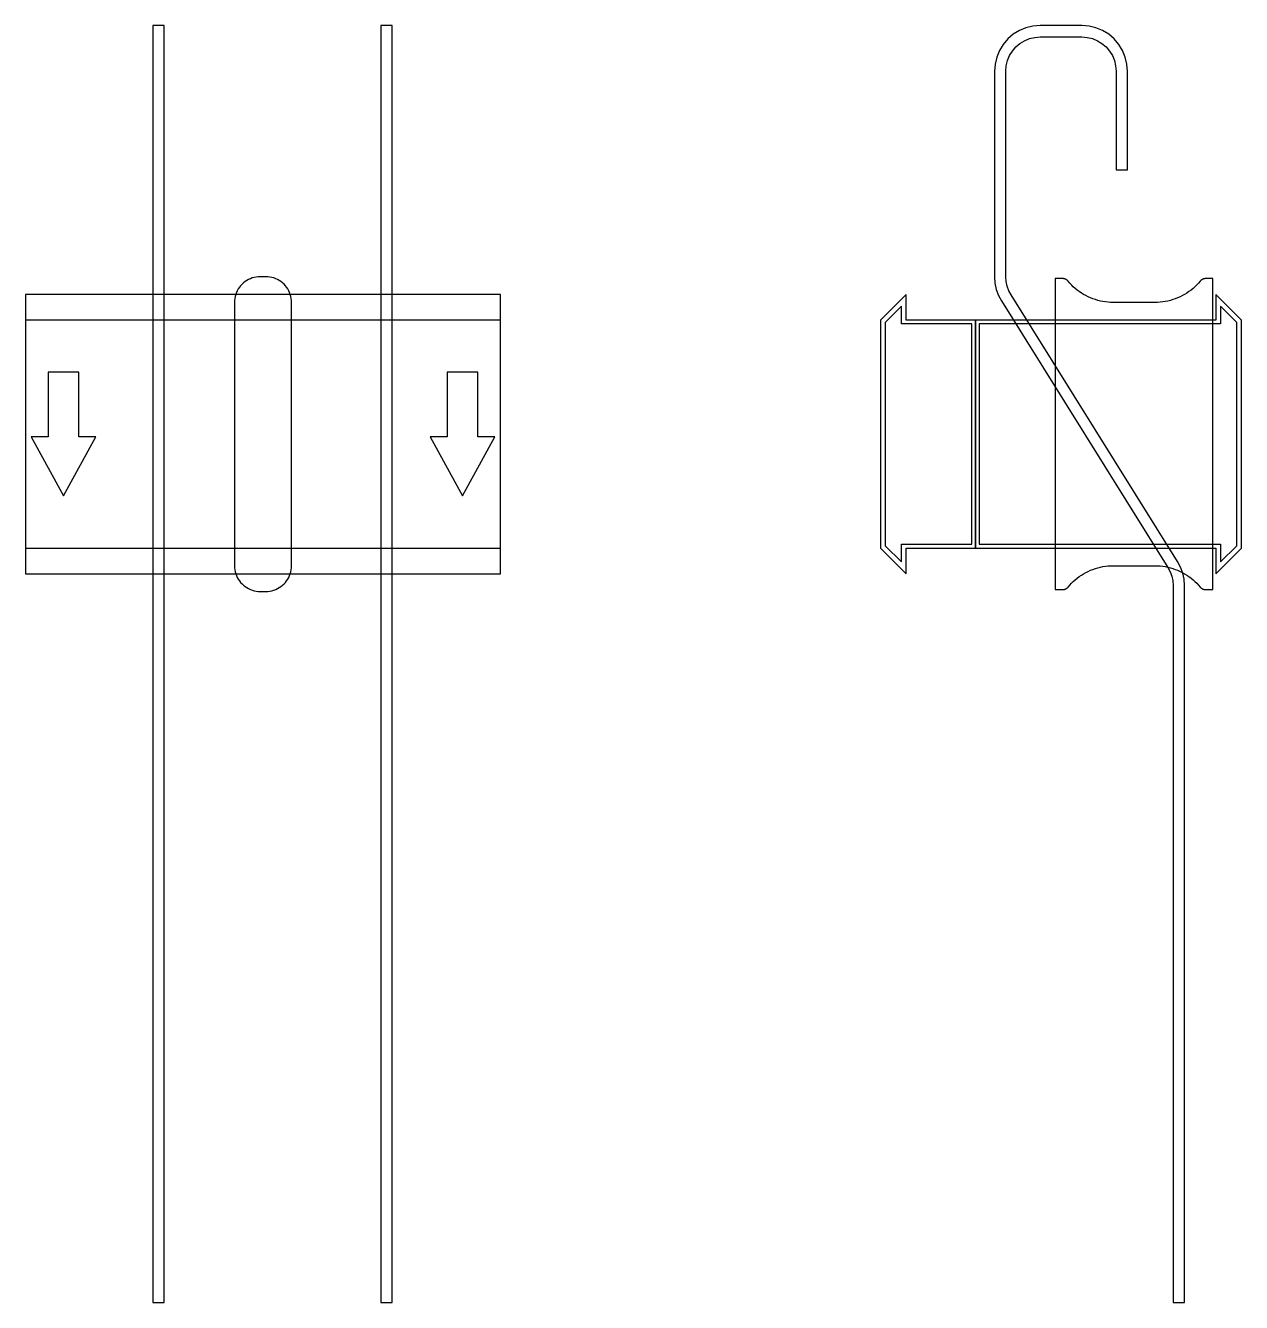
# Model space of a CAD drawing. Extents: x 0 to 640, y -457 to 215.
import ezdxf

# ---------------------------------------------------------------- set-up
doc = ezdxf.new("R2010")
doc.units = 0
doc.layers.add('Halfen', color=7, linetype='CONTINUOUS')

msp = doc.modelspace()

# ---------------------------------------------------------------- linework, layer by layer
at = {"layer": 'Halfen', "color": 7}
for points in [[(73, -456.927), (73, 214.971), (67, 214.971), (67, -456.927)], [(193, -456.927), (193, 214.971), (187, 214.971), (187, -456.927)], [(610, -456.927), (610, -79.715), (609.766, -76.375), (609.07, -73.1), (607.925, -69.953), (606.353, -66.997), (518.735, 73.221), (517.556, 75.438), (516.697, 77.798), (516.175, 80.255), (516, 82.76), (516, 190.971), (516.222, 193.787), (516.881, 196.534), (517.962, 199.143), (519.438, 201.551), (521.272, 203.699), (523.42, 205.534), (525.828, 207.009), (528.438, 208.09), (531.184, 208.75), (534, 208.971), (556, 208.971), (558.816, 208.75), (561.562, 208.09), (564.172, 207.009), (566.58, 205.534), (568.728, 203.699), (570.562, 201.551), (572.038, 199.143), (573.119, 196.534), (573.778, 193.787), (574, 190.971), (574, 138.971), (580, 138.971), (580, 190.971), (579.705, 194.726), (578.825, 198.388), (577.384, 201.867), (575.416, 205.078), (572.971, 207.942), (570.107, 210.388), (566.896, 212.355), (563.416, 213.797), (559.754, 214.676), (556, 214.971), (534, 214.971), (530.246, 214.676), (526.584, 213.797), (523.104, 212.355), (519.893, 210.388), (517.029, 207.942), (514.584, 205.078), (512.616, 201.867), (511.175, 198.388), (510.295, 194.726), (510, 190.971), (510, 82.76), (510.234, 79.419), (510.93, 76.144), (512.075, 72.998), (513.647, 70.042), (601.265, -70.177), (602.444, -72.394), (603.303, -74.754), (603.825, -77.21), (604, -79.715), (604, -456.927)], [(140, -69.3), (140, -56.8), (140, 69.3), (139.958, 70.359), (139.834, 71.412), (139.627, 72.452), (139.339, 73.472), (138.972, 74.466), (138.529, 75.429), (138.011, 76.354), (137.422, 77.235), (136.765, 78.068), (136.046, 78.846), (135.268, 79.565), (134.435, 80.222), (133.554, 80.811), (132.629, 81.329), (131.666, 81.772), (130.672, 82.139), (129.652, 82.427), (128.612, 82.634), (127.559, 82.758), (126.5, 82.8), (123.5, 82.8), (122.441, 82.758), (121.388, 82.634), (120.348, 82.427), (119.328, 82.139), (118.334, 81.772), (117.371, 81.329), (116.446, 80.811), (115.565, 80.222), (114.732, 79.565), (113.954, 78.846), (113.235, 78.068), (112.578, 77.235), (111.989, 76.354), (111.471, 75.429), (111.028, 74.466), (110.661, 73.472), (110.373, 72.452), (110.166, 71.412), (110.042, 70.359), (110, 69.3), (110, -56.8), (110, -69.3), (110.042, -70.359), (110.166, -71.412), (110.373, -72.452), (110.661, -73.472), (111.028, -74.466), (111.471, -75.429), (111.989, -76.354), (112.578, -77.235), (113.235, -78.068), (113.954, -78.846), (114.732, -79.565), (115.565, -80.222), (116.446, -80.811), (117.371, -81.329), (118.334, -81.772), (119.328, -82.139), (120.348, -82.427), (121.388, -82.634), (122.441, -82.758), (123.5, -82.8), (126.5, -82.8), (127.559, -82.758), (128.612, -82.634), (129.652, -82.427), (130.672, -82.139), (131.666, -81.772), (132.629, -81.329), (133.554, -80.811), (134.435, -80.222), (135.268, -79.565), (136.046, -78.846), (136.765, -78.068), (137.422, -77.235), (138.011, -76.354), (138.529, -75.429), (138.972, -74.466), (139.339, -73.472), (139.627, -72.452), (139.834, -71.412), (139.958, -70.359), (140, -69.3)], [(625, -81.8), (625, 81.8), (621, 81.8), (620.846, 81.797), (620.691, 81.786), (620.538, 81.769), (620.385, 81.746), (620.234, 81.715), (620.084, 81.678), (619.936, 81.634), (619.789, 81.584), (619.646, 81.527), (619.505, 81.464), (619.366, 81.395), (619.231, 81.32), (619.1, 81.239), (618.972, 81.153), (618.848, 81.06), (618.728, 80.963), (618.613, 80.86), (618.502, 80.752), (618.397, 80.639), (618.296, 80.522), (617.41, 79.491), (616.479, 78.5), (615.505, 77.551), (614.491, 76.646), (613.437, 75.787), (612.347, 74.975), (611.222, 74.211), (610.064, 73.499), (608.876, 72.838), (607.66, 72.23), (606.418, 71.676), (605.153, 71.178), (603.867, 70.736), (602.563, 70.351), (601.243, 70.024), (599.911, 69.756), (598.567, 69.547), (597.216, 69.397), (595.859, 69.307), (594.5, 69.277), (572.5, 69.277), (571.141, 69.307), (569.784, 69.397), (568.433, 69.547), (567.089, 69.756), (565.757, 70.024), (564.437, 70.351), (563.133, 70.736), (561.847, 71.178), (560.582, 71.676), (559.34, 72.23), (558.124, 72.838), (556.936, 73.499), (555.778, 74.211), (554.653, 74.975), (553.563, 75.787), (552.509, 76.646), (551.495, 77.551), (550.521, 78.5), (549.59, 79.491), (548.704, 80.522), (548.603, 80.639), (548.498, 80.752), (548.387, 80.86), (548.272, 80.963), (548.152, 81.06), (548.028, 81.153), (547.9, 81.239), (547.769, 81.32), (547.634, 81.395), (547.495, 81.464), (547.354, 81.527), (547.211, 81.584), (547.064, 81.634), (546.916, 81.678), (546.766, 81.715), (546.615, 81.746), (546.462, 81.769), (546.309, 81.786), (546.154, 81.797), (546, 81.8), (542, 81.8), (542, -81.8), (546, -81.8), (546.154, -81.797), (546.309, -81.786), (546.462, -81.769), (546.615, -81.746), (546.766, -81.715), (546.916, -81.678), (547.064, -81.634), (547.211, -81.584), (547.354, -81.527), (547.495, -81.464), (547.634, -81.395), (547.769, -81.32), (547.9, -81.239), (548.028, -81.153), (548.152, -81.06), (548.272, -80.963), (548.387, -80.86), (548.498, -80.752), (548.603, -80.639), (548.704, -80.522), (549.59, -79.491), (550.521, -78.5), (551.495, -77.551), (552.509, -76.646), (553.563, -75.787), (554.653, -74.975), (555.778, -74.211), (556.936, -73.499), (558.124, -72.838), (559.34, -72.23), (560.582, -71.676), (561.847, -71.178), (563.133, -70.736), (564.437, -70.351), (565.757, -70.024), (567.089, -69.756), (568.433, -69.547), (569.784, -69.397), (571.141, -69.307), (572.5, -69.277), (594.5, -69.277), (595.859, -69.307), (597.216, -69.397), (598.567, -69.547), (599.911, -69.756), (601.243, -70.024), (602.563, -70.351), (603.867, -70.736), (605.153, -71.178), (606.418, -71.676), (607.66, -72.23), (608.876, -72.838), (610.064, -73.499), (611.222, -74.211), (612.347, -74.975), (613.437, -75.787), (614.491, -76.646), (615.505, -77.551), (616.479, -78.5), (617.41, -79.491), (618.296, -80.522), (618.397, -80.639), (618.502, -80.752), (618.613, -80.86), (618.728, -80.963), (618.848, -81.06), (618.972, -81.153), (619.1, -81.239), (619.231, -81.32), (619.366, -81.395), (619.505, -81.464), (619.646, -81.527), (619.789, -81.584), (619.936, -81.634), (620.084, -81.678), (620.234, -81.715), (620.385, -81.746), (620.538, -81.769), (620.691, -81.786), (620.846, -81.797), (621, -81.8)], [(0, -73.5), (250, -73.5), (250, 73.5), (0, 73.5)], [(500, -60), (500, 60), (463.5, 60), (463.5, 73.5), (450, 60), (450, -60), (463.5, -73.5), (463.5, -60)], [(498, -58), (498, 58), (461, 58), (461, 67.25), (452.5, 58.75), (452.5, -58.75), (461, -67.25), (461, -58)], [(640, -60), (640, 60), (626.5, 73.5), (626.5, 60), (500, 60), (500, -60), (626.5, -60), (626.5, -73.5)], [(637.5, -58.75), (637.5, 58.75), (629, 67.25), (629, 58), (502, 58), (502, -58), (629, -58), (629, -67.25)], [(0, -60), (250, -60), (250, 60), (0, 60)], [(20, -32.5), (37, -1.5), (28, -1.5), (28, 32.5), (12, 32.5), (12, -1.5), (3, -1.5)], [(230, -32.5), (247, -1.5), (238, -1.5), (238, 32.5), (222, 32.5), (222, -1.5), (213, -1.5)]]:
    msp.add_lwpolyline(points, close=True, dxfattribs=at)

doc.saveas('drawing.dxf')
